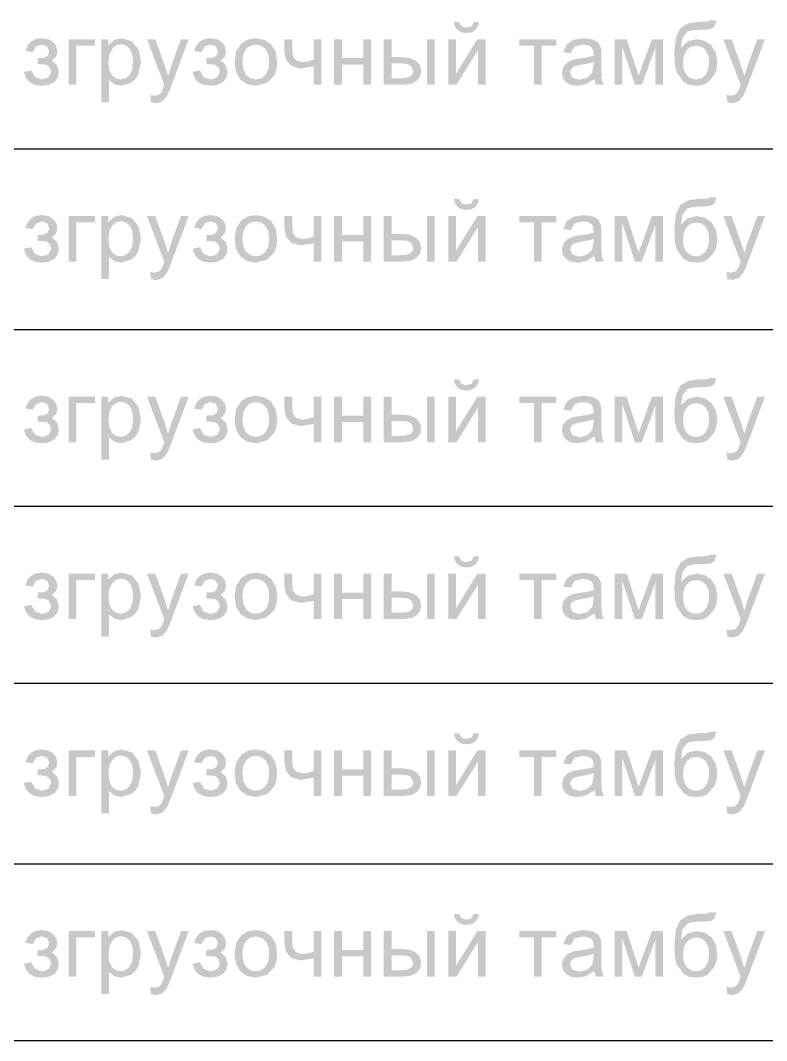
# Model space of a CAD drawing. Header units: millimetres. Extents: x 0 to 420, y 0 to 297.
# Drawn here: x 37.2 to 45.59, y 198.92 to 210.4 of the extents above; entities that cross this region are included whole.
import ezdxf

# ---------------------------------------------------------------- set-up
doc = ezdxf.new("R2010")
doc.units = ezdxf.units.MM
doc.layers.get('0').update_dxf_attribs({"linetype": 'CONTINUOUS'})

msp = doc.modelspace()

# ---------------------------------------------------------------- hatches: boundary and pattern name
at = {"true_color": 0x0000fb}
h = msp.add_hatch(color=0, dxfattribs=at)
h.paths.add_polyline_path([(42.012889, 210.189079), (42.099981, 210.189079), (42.099981, 209.798819), (42.340311, 210.189079), (42.434017, 210.189079), (42.434017, 209.677), (42.347476, 209.677), (42.347476, 210.065056), (42.106595, 209.677), (42.012889, 209.677)], flags=0)
h.paths.add_polyline_path([(42.301726, 210.383107), (42.360706, 210.383107), (42.345892, 210.329777), (42.316608, 210.290503), (42.273545, 210.265974), (42.218492, 210.257981), (42.16275, 210.265905), (42.119824, 210.289951), (42.090128, 210.329294), (42.075727, 210.383107), (42.135259, 210.383107), (42.161717, 210.334049), (42.215736, 210.318063), (42.274716, 210.333497)], flags=0)
h = msp.add_hatch(color=0, dxfattribs=at)
h.paths.add_polyline_path([(44.951553, 210.400746), (45.028172, 210.400194), (45.005021, 210.327985), (44.959821, 210.302078), (44.918755, 210.297875), (44.851232, 210.296566), (44.760763, 210.291261), (44.704608, 210.27562), (44.648384, 210.208923), (44.629092, 210.092065), (44.705711, 210.164826), (44.804929, 210.189079), (44.89712, 210.171716), (44.971948, 210.119626), (45.021557, 210.038184), (45.038094, 209.932764), (45.02955, 209.850908), (45.004469, 209.785589), (44.925646, 209.696844), (44.871489, 209.673279), (44.801622, 209.665424), (44.72018, 209.67576), (44.659409, 209.706766), (44.582238, 209.813701), (44.561912, 209.903067), (44.555229, 210.040802), (44.572248, 210.21037), (44.62358, 210.314205), (44.710809, 210.367053), (44.835246, 210.38476), (44.904699, 210.385312), (44.936119, 210.387516)], flags=0)
h.paths.add_polyline_path([(44.947143, 209.934969), (44.937635, 210.007591), (44.909109, 210.066158), (44.863565, 210.104605), (44.802725, 210.117421), (44.738577, 210.103847), (44.691379, 210.063402), (44.661889, 210.000081), (44.652243, 209.918984), (44.662992, 209.840091), (44.695238, 209.782282), (44.743538, 209.747073), (44.802173, 209.735429), (44.860533, 209.749071), (44.906904, 209.789999), (44.936946, 209.853596)], flags=0)
for points in [[(37.396625, 209.90851), (37.396625, 209.97631), (37.471591, 209.98072), (37.509073, 210.003871), (37.527264, 210.052378), (37.503561, 210.108602), (37.443479, 210.129548), (37.380985, 210.107775), (37.340402, 210.043007), (37.25827, 210.056787), (37.284195, 210.119729), (37.323865, 210.164688), (37.377178, 210.191663), (37.44403, 210.200655), (37.517135, 210.189492), (37.572463, 210.156006), (37.607465, 210.106879), (37.619316, 210.04907), (37.604089, 209.992571), (37.558683, 209.9493), (37.61656, 209.896384), (37.635853, 209.820316), (37.623175, 209.757753), (37.585692, 209.708419), (37.525334, 209.676173), (37.445132, 209.665424), (37.366774, 209.675148), (37.306915, 209.704354), (37.265453, 209.753094), (37.242285, 209.821418), (37.323865, 209.838506), (37.368514, 209.762438), (37.446786, 209.735429), (37.519546, 209.760234), (37.548761, 209.823623), (37.530571, 209.875437), (37.491435, 209.903549), (37.416469, 209.909062)], [(37.746007, 210.189079), (38.040907, 210.189079), (38.040907, 210.117421), (37.833099, 210.117421), (37.833099, 209.677), (37.746007, 209.677)], [(38.671407, 209.479665), (38.662037, 209.561245), (38.711646, 209.553528), (38.757397, 209.56345), (38.78606, 209.589908), (38.796878, 209.612921), (38.81307, 209.654951), (38.820787, 209.675898), (38.626208, 210.189079), (38.719914, 210.189079), (38.826299, 209.892525), (38.86323, 209.774014), (38.899059, 209.890872), (39.008751, 210.189079), (39.095292, 210.189079), (38.900713, 209.668181), (38.87267, 209.597005), (38.851655, 209.551874), (38.798738, 209.489036), (38.727631, 209.469192)], [(39.293599, 209.90851), (39.293599, 209.97631), (39.368564, 209.98072), (39.406047, 210.003871), (39.424237, 210.052378), (39.400535, 210.108602), (39.340452, 210.129548), (39.277958, 210.107775), (39.237375, 210.043007), (39.155244, 210.056787), (39.181168, 210.119729), (39.220838, 210.164688), (39.274151, 210.191663), (39.341003, 210.200655), (39.414108, 210.189492), (39.469436, 210.156006), (39.504439, 210.106879), (39.51629, 210.04907), (39.501062, 209.992571), (39.455656, 209.9493), (39.513534, 209.896384), (39.532826, 209.820316), (39.520148, 209.757753), (39.482666, 209.708419), (39.422308, 209.676173), (39.342106, 209.665424), (39.263747, 209.675148), (39.203888, 209.704354), (39.162427, 209.753094), (39.139258, 209.821418), (39.220838, 209.838506), (39.265487, 209.762438), (39.343759, 209.735429), (39.41652, 209.760234), (39.445734, 209.823623), (39.427544, 209.875437), (39.388408, 209.903549), (39.313442, 209.909062)], [(40.171777, 210.189079), (40.258869, 210.189079), (40.258869, 210.092065), (40.266035, 210.001115), (40.301864, 209.952056), (40.373522, 209.93111), (40.429746, 209.937449), (40.500853, 209.957017), (40.500853, 210.189079), (40.587945, 210.189079), (40.587945, 209.677), (40.500853, 209.677), (40.500853, 209.883706), (40.351473, 209.85835), (40.248396, 209.888115), (40.187762, 209.960325), (40.171777, 210.055134)], [(40.730282, 210.189079), (40.817374, 210.189079), (40.817374, 209.97631), (41.057704, 209.97631), (41.057704, 210.189079), (41.144796, 210.189079), (41.144796, 209.677), (41.057704, 209.677), (41.057704, 209.904101), (40.817374, 209.904101), (40.817374, 209.677), (40.730282, 209.677)], [(42.811042, 210.189079), (43.227209, 210.189079), (43.227209, 210.117421), (43.062396, 210.117421), (43.062396, 209.677), (42.976406, 209.677), (42.976406, 210.117421), (42.811042, 210.117421)], [(43.88435, 210.189079), (44.019398, 210.189079), (44.153895, 209.779526), (44.303274, 210.189079), (44.4284, 210.189079), (44.4284, 209.677), (44.341308, 209.677), (44.341308, 210.089309), (44.189723, 209.677), (44.112002, 209.677), (43.969237, 210.109153), (43.969237, 209.677), (43.88435, 209.677)], [(45.150798, 209.479665), (45.141427, 209.561245), (45.191036, 209.553528), (45.236787, 209.56345), (45.26545, 209.589908), (45.276268, 209.612921), (45.29246, 209.654951), (45.300177, 209.675898), (45.105598, 210.189079), (45.199304, 210.189079), (45.305689, 209.892525), (45.34262, 209.774014), (45.378449, 209.890872), (45.488141, 210.189079), (45.574682, 210.189079), (45.380103, 209.668181), (45.35206, 209.597005), (45.331045, 209.551874), (45.278128, 209.489036), (45.207021, 209.469192)], [(37.396625, 207.918844), (37.396625, 207.986643), (37.471591, 207.991053), (37.509073, 208.014204), (37.527264, 208.062711), (37.503561, 208.118935), (37.443479, 208.139881), (37.380985, 208.118108), (37.340402, 208.05334), (37.25827, 208.067121), (37.284195, 208.130063), (37.323865, 208.175021), (37.377178, 208.201996), (37.44403, 208.210988), (37.517135, 208.199826), (37.572463, 208.166339), (37.607465, 208.117212), (37.619316, 208.059404), (37.604089, 208.002904), (37.558683, 207.959634), (37.61656, 207.906717), (37.635853, 207.830649), (37.623175, 207.768086), (37.585692, 207.718753), (37.525334, 207.686507), (37.445132, 207.675758), (37.366774, 207.685482), (37.306915, 207.714687), (37.265453, 207.763427), (37.242285, 207.831752), (37.323865, 207.848839), (37.368514, 207.772772), (37.446786, 207.745762), (37.519546, 207.770567), (37.548761, 207.833957), (37.530571, 207.885771), (37.491435, 207.913883), (37.416469, 207.919395)], [(37.746007, 208.199412), (38.040907, 208.199412), (38.040907, 208.127754), (37.833099, 208.127754), (37.833099, 207.687333), (37.746007, 207.687333)], [(38.671407, 207.489998), (38.662037, 207.571578), (38.711646, 207.563861), (38.757397, 207.573783), (38.78606, 207.600241), (38.796878, 207.623255), (38.81307, 207.665285), (38.820787, 207.686231), (38.626208, 208.199412), (38.719914, 208.199412), (38.826299, 207.902859), (38.86323, 207.784347), (38.899059, 207.901205), (39.008751, 208.199412), (39.095292, 208.199412), (38.900713, 207.678514), (38.87267, 207.607338), (38.851655, 207.562207), (38.798738, 207.499369), (38.727631, 207.479525)], [(39.293599, 207.918844), (39.293599, 207.986643), (39.368564, 207.991053), (39.406047, 208.014204), (39.424237, 208.062711), (39.400535, 208.118935), (39.340452, 208.139881), (39.277958, 208.118108), (39.237375, 208.05334), (39.155244, 208.067121), (39.181168, 208.130063), (39.220838, 208.175021), (39.274151, 208.201996), (39.341003, 208.210988), (39.414108, 208.199826), (39.469436, 208.166339), (39.504439, 208.117212), (39.51629, 208.059404), (39.501062, 208.002904), (39.455656, 207.959634), (39.513534, 207.906717), (39.532826, 207.830649), (39.520148, 207.768086), (39.482666, 207.718753), (39.422308, 207.686507), (39.342106, 207.675758), (39.263747, 207.685482), (39.203888, 207.714687), (39.162427, 207.763427), (39.139258, 207.831752), (39.220838, 207.848839), (39.265487, 207.772772), (39.343759, 207.745762), (39.41652, 207.770567), (39.445734, 207.833957), (39.427544, 207.885771), (39.388408, 207.913883), (39.313442, 207.919395)], [(40.171777, 208.199412), (40.258869, 208.199412), (40.258869, 208.102398), (40.266035, 208.011448), (40.301864, 207.96239), (40.373522, 207.941444), (40.429746, 207.947783), (40.500853, 207.967351), (40.500853, 208.199412), (40.587945, 208.199412), (40.587945, 207.687333), (40.500853, 207.687333), (40.500853, 207.894039), (40.351473, 207.868683), (40.248396, 207.898449), (40.187762, 207.970658), (40.171777, 208.065467)], [(40.730282, 208.199412), (40.817374, 208.199412), (40.817374, 207.986643), (41.057704, 207.986643), (41.057704, 208.199412), (41.144796, 208.199412), (41.144796, 207.687333), (41.057704, 207.687333), (41.057704, 207.914434), (40.817374, 207.914434), (40.817374, 207.687333), (40.730282, 207.687333)], [(42.811042, 208.199412), (43.227209, 208.199412), (43.227209, 208.127754), (43.062396, 208.127754), (43.062396, 207.687333), (42.976406, 207.687333), (42.976406, 208.127754), (42.811042, 208.127754)], [(43.88435, 208.199412), (44.019398, 208.199412), (44.153895, 207.789859), (44.303274, 208.199412), (44.4284, 208.199412), (44.4284, 207.687333), (44.341308, 207.687333), (44.341308, 208.099642), (44.189723, 207.687333), (44.112002, 207.687333), (43.969237, 208.119486), (43.969237, 207.687333), (43.88435, 207.687333)], [(45.150798, 207.489998), (45.141427, 207.571578), (45.191036, 207.563861), (45.236787, 207.573783), (45.26545, 207.600241), (45.276268, 207.623255), (45.29246, 207.665285), (45.300177, 207.686231), (45.105598, 208.199412), (45.199304, 208.199412), (45.305689, 207.902859), (45.34262, 207.784347), (45.378449, 207.901205), (45.488141, 208.199412), (45.574682, 208.199412), (45.380103, 207.678514), (45.35206, 207.607338), (45.331045, 207.562207), (45.278128, 207.499369), (45.207021, 207.479525)], [(37.396625, 205.886844), (37.396625, 205.954643), (37.471591, 205.959053), (37.509073, 205.982204), (37.527264, 206.030711), (37.503561, 206.086935), (37.443479, 206.107881), (37.380985, 206.086108), (37.340402, 206.02134), (37.25827, 206.035121), (37.284195, 206.098063), (37.323865, 206.143021), (37.377178, 206.169996), (37.44403, 206.178988), (37.517135, 206.167826), (37.572463, 206.134339), (37.607465, 206.085212), (37.619316, 206.027404), (37.604089, 205.970904), (37.558683, 205.927634), (37.61656, 205.874717), (37.635853, 205.798649), (37.623175, 205.736086), (37.585692, 205.686753), (37.525334, 205.654507), (37.445132, 205.643758), (37.366774, 205.653482), (37.306915, 205.682687), (37.265453, 205.731427), (37.242285, 205.799752), (37.323865, 205.816839), (37.368514, 205.740772), (37.446786, 205.713762), (37.519546, 205.738567), (37.548761, 205.801957), (37.530571, 205.853771), (37.491435, 205.881883), (37.416469, 205.887395)], [(37.746007, 206.167412), (38.040907, 206.167412), (38.040907, 206.095754), (37.833099, 206.095754), (37.833099, 205.655333), (37.746007, 205.655333)], [(38.671407, 205.457998), (38.662037, 205.539578), (38.711646, 205.531861), (38.757397, 205.541783), (38.78606, 205.568241), (38.796878, 205.591255), (38.81307, 205.633285), (38.820787, 205.654231), (38.626208, 206.167412), (38.719914, 206.167412), (38.826299, 205.870859), (38.86323, 205.752347), (38.899059, 205.869205), (39.008751, 206.167412), (39.095292, 206.167412), (38.900713, 205.646514), (38.87267, 205.575338), (38.851655, 205.530207), (38.798738, 205.467369), (38.727631, 205.447525)], [(39.293599, 205.886844), (39.293599, 205.954643), (39.368564, 205.959053), (39.406047, 205.982204), (39.424237, 206.030711), (39.400535, 206.086935), (39.340452, 206.107881), (39.277958, 206.086108), (39.237375, 206.02134), (39.155244, 206.035121), (39.181168, 206.098063), (39.220838, 206.143021), (39.274151, 206.169996), (39.341003, 206.178988), (39.414108, 206.167826), (39.469436, 206.134339), (39.504439, 206.085212), (39.51629, 206.027404), (39.501062, 205.970904), (39.455656, 205.927634), (39.513534, 205.874717), (39.532826, 205.798649), (39.520148, 205.736086), (39.482666, 205.686753), (39.422308, 205.654507), (39.342106, 205.643758), (39.263747, 205.653482), (39.203888, 205.682687), (39.162427, 205.731427), (39.139258, 205.799752), (39.220838, 205.816839), (39.265487, 205.740772), (39.343759, 205.713762), (39.41652, 205.738567), (39.445734, 205.801957), (39.427544, 205.853771), (39.388408, 205.881883), (39.313442, 205.887395)], [(40.171777, 206.167412), (40.258869, 206.167412), (40.258869, 206.070398), (40.266035, 205.979448), (40.301864, 205.93039), (40.373522, 205.909444), (40.429746, 205.915783), (40.500853, 205.935351), (40.500853, 206.167412), (40.587945, 206.167412), (40.587945, 205.655333), (40.500853, 205.655333), (40.500853, 205.862039), (40.351473, 205.836683), (40.248396, 205.866449), (40.187762, 205.938658), (40.171777, 206.033467)], [(40.730282, 206.167412), (40.817374, 206.167412), (40.817374, 205.954643), (41.057704, 205.954643), (41.057704, 206.167412), (41.144796, 206.167412), (41.144796, 205.655333), (41.057704, 205.655333), (41.057704, 205.882434), (40.817374, 205.882434), (40.817374, 205.655333), (40.730282, 205.655333)], [(42.811042, 206.167412), (43.227209, 206.167412), (43.227209, 206.095754), (43.062396, 206.095754), (43.062396, 205.655333), (42.976406, 205.655333), (42.976406, 206.095754), (42.811042, 206.095754)], [(43.88435, 206.167412), (44.019398, 206.167412), (44.153895, 205.757859), (44.303274, 206.167412), (44.4284, 206.167412), (44.4284, 205.655333), (44.341308, 205.655333), (44.341308, 206.067642), (44.189723, 205.655333), (44.112002, 205.655333), (43.969237, 206.087486), (43.969237, 205.655333), (43.88435, 205.655333)], [(45.150798, 205.457998), (45.141427, 205.539578), (45.191036, 205.531861), (45.236787, 205.541783), (45.26545, 205.568241), (45.276268, 205.591255), (45.29246, 205.633285), (45.300177, 205.654231), (45.105598, 206.167412), (45.199304, 206.167412), (45.305689, 205.870859), (45.34262, 205.752347), (45.378449, 205.869205), (45.488141, 206.167412), (45.574682, 206.167412), (45.380103, 205.646514), (45.35206, 205.575338), (45.331045, 205.530207), (45.278128, 205.467369), (45.207021, 205.447525)], [(37.396625, 203.897177), (37.396625, 203.964977), (37.471591, 203.969386), (37.509073, 203.992537), (37.527264, 204.041044), (37.503561, 204.097268), (37.443479, 204.118214), (37.380985, 204.096441), (37.340402, 204.031674), (37.25827, 204.045454), (37.284195, 204.108396), (37.323865, 204.153354), (37.377178, 204.180329), (37.44403, 204.189321), (37.517135, 204.178159), (37.572463, 204.144673), (37.607465, 204.095546), (37.619316, 204.037737), (37.604089, 203.981237), (37.558683, 203.937967), (37.61656, 203.88505), (37.635853, 203.808983), (37.623175, 203.74642), (37.585692, 203.697086), (37.525334, 203.66484), (37.445132, 203.654091), (37.366774, 203.663815), (37.306915, 203.693021), (37.265453, 203.74176), (37.242285, 203.810085), (37.323865, 203.827173), (37.368514, 203.751105), (37.446786, 203.724095), (37.519546, 203.7489), (37.548761, 203.81229), (37.530571, 203.864104), (37.491435, 203.892216), (37.416469, 203.897728)], [(37.746007, 204.177746), (38.040907, 204.177746), (38.040907, 204.106088), (37.833099, 204.106088), (37.833099, 203.665667), (37.746007, 203.665667)], [(38.671407, 203.468332), (38.662037, 203.549911), (38.711646, 203.542194), (38.757397, 203.552116), (38.78606, 203.578575), (38.796878, 203.601588), (38.81307, 203.643618), (38.820787, 203.664564), (38.626208, 204.177746), (38.719914, 204.177746), (38.826299, 203.881192), (38.86323, 203.762681), (38.899059, 203.879538), (39.008751, 204.177746), (39.095292, 204.177746), (38.900713, 203.656847), (38.87267, 203.585672), (38.851655, 203.540541), (38.798738, 203.477702), (38.727631, 203.457859)], [(39.293599, 203.897177), (39.293599, 203.964977), (39.368564, 203.969386), (39.406047, 203.992537), (39.424237, 204.041044), (39.400535, 204.097268), (39.340452, 204.118214), (39.277958, 204.096441), (39.237375, 204.031674), (39.155244, 204.045454), (39.181168, 204.108396), (39.220838, 204.153354), (39.274151, 204.180329), (39.341003, 204.189321), (39.414108, 204.178159), (39.469436, 204.144673), (39.504439, 204.095546), (39.51629, 204.037737), (39.501062, 203.981237), (39.455656, 203.937967), (39.513534, 203.88505), (39.532826, 203.808983), (39.520148, 203.74642), (39.482666, 203.697086), (39.422308, 203.66484), (39.342106, 203.654091), (39.263747, 203.663815), (39.203888, 203.693021), (39.162427, 203.74176), (39.139258, 203.810085), (39.220838, 203.827173), (39.265487, 203.751105), (39.343759, 203.724095), (39.41652, 203.7489), (39.445734, 203.81229), (39.427544, 203.864104), (39.388408, 203.892216), (39.313442, 203.897728)], [(40.171777, 204.177746), (40.258869, 204.177746), (40.258869, 204.080732), (40.266035, 203.989781), (40.301864, 203.940723), (40.373522, 203.919777), (40.429746, 203.926116), (40.500853, 203.945684), (40.500853, 204.177746), (40.587945, 204.177746), (40.587945, 203.665667), (40.500853, 203.665667), (40.500853, 203.872372), (40.351473, 203.847016), (40.248396, 203.876782), (40.187762, 203.948991), (40.171777, 204.0438)], [(40.730282, 204.177746), (40.817374, 204.177746), (40.817374, 203.964977), (41.057704, 203.964977), (41.057704, 204.177746), (41.144796, 204.177746), (41.144796, 203.665667), (41.057704, 203.665667), (41.057704, 203.892767), (40.817374, 203.892767), (40.817374, 203.665667), (40.730282, 203.665667)], [(42.811042, 204.177746), (43.227209, 204.177746), (43.227209, 204.106088), (43.062396, 204.106088), (43.062396, 203.665667), (42.976406, 203.665667), (42.976406, 204.106088), (42.811042, 204.106088)], [(43.88435, 204.177746), (44.019398, 204.177746), (44.153895, 203.768193), (44.303274, 204.177746), (44.4284, 204.177746), (44.4284, 203.665667), (44.341308, 203.665667), (44.341308, 204.077976), (44.189723, 203.665667), (44.112002, 203.665667), (43.969237, 204.097819), (43.969237, 203.665667), (43.88435, 203.665667)], [(45.150798, 203.468332), (45.141427, 203.549911), (45.191036, 203.542194), (45.236787, 203.552116), (45.26545, 203.578575), (45.276268, 203.601588), (45.29246, 203.643618), (45.300177, 203.664564), (45.105598, 204.177746), (45.199304, 204.177746), (45.305689, 203.881192), (45.34262, 203.762681), (45.378449, 203.879538), (45.488141, 204.177746), (45.574682, 204.177746), (45.380103, 203.656847), (45.35206, 203.585672), (45.331045, 203.540541), (45.278128, 203.477702), (45.207021, 203.457859)], [(37.396625, 201.90751), (37.396625, 201.97531), (37.471591, 201.97972), (37.509073, 202.002871), (37.527264, 202.051378), (37.503561, 202.107602), (37.443479, 202.128548), (37.380985, 202.106775), (37.340402, 202.042007), (37.25827, 202.055787), (37.284195, 202.118729), (37.323865, 202.163688), (37.377178, 202.190663), (37.44403, 202.199655), (37.517135, 202.188492), (37.572463, 202.155006), (37.607465, 202.105879), (37.619316, 202.04807), (37.604089, 201.991571), (37.558683, 201.9483), (37.61656, 201.895384), (37.635853, 201.819316), (37.623175, 201.756753), (37.585692, 201.707419), (37.525334, 201.675173), (37.445132, 201.664424), (37.366774, 201.674148), (37.306915, 201.703354), (37.265453, 201.752094), (37.242285, 201.820418), (37.323865, 201.837506), (37.368514, 201.761438), (37.446786, 201.734429), (37.519546, 201.759234), (37.548761, 201.822623), (37.530571, 201.874438), (37.491435, 201.902549), (37.416469, 201.908062)], [(37.746007, 202.188079), (38.040907, 202.188079), (38.040907, 202.116421), (37.833099, 202.116421), (37.833099, 201.676), (37.746007, 201.676)], [(38.671407, 201.478665), (38.662037, 201.560245), (38.711646, 201.552528), (38.757397, 201.56245), (38.78606, 201.588908), (38.796878, 201.611921), (38.81307, 201.653951), (38.820787, 201.674898), (38.626208, 202.188079), (38.719914, 202.188079), (38.826299, 201.891525), (38.86323, 201.773014), (38.899059, 201.889872), (39.008751, 202.188079), (39.095292, 202.188079), (38.900713, 201.667181), (38.87267, 201.596005), (38.851655, 201.550874), (38.798738, 201.488036), (38.727631, 201.468192)], [(39.293599, 201.90751), (39.293599, 201.97531), (39.368564, 201.97972), (39.406047, 202.002871), (39.424237, 202.051378), (39.400535, 202.107602), (39.340452, 202.128548), (39.277958, 202.106775), (39.237375, 202.042007), (39.155244, 202.055787), (39.181168, 202.118729), (39.220838, 202.163688), (39.274151, 202.190663), (39.341003, 202.199655), (39.414108, 202.188492), (39.469436, 202.155006), (39.504439, 202.105879), (39.51629, 202.04807), (39.501062, 201.991571), (39.455656, 201.9483), (39.513534, 201.895384), (39.532826, 201.819316), (39.520148, 201.756753), (39.482666, 201.707419), (39.422308, 201.675173), (39.342106, 201.664424), (39.263747, 201.674148), (39.203888, 201.703354), (39.162427, 201.752094), (39.139258, 201.820418), (39.220838, 201.837506), (39.265487, 201.761438), (39.343759, 201.734429), (39.41652, 201.759234), (39.445734, 201.822623), (39.427544, 201.874438), (39.388408, 201.902549), (39.313442, 201.908062)], [(40.171777, 202.188079), (40.258869, 202.188079), (40.258869, 202.091065), (40.266035, 202.000115), (40.301864, 201.951056), (40.373522, 201.93011), (40.429746, 201.936449), (40.500853, 201.956017), (40.500853, 202.188079), (40.587945, 202.188079), (40.587945, 201.676), (40.500853, 201.676), (40.500853, 201.882706), (40.351473, 201.85735), (40.248396, 201.887115), (40.187762, 201.959325), (40.171777, 202.054134)], [(40.730282, 202.188079), (40.817374, 202.188079), (40.817374, 201.97531), (41.057704, 201.97531), (41.057704, 202.188079), (41.144796, 202.188079), (41.144796, 201.676), (41.057704, 201.676), (41.057704, 201.903101), (40.817374, 201.903101), (40.817374, 201.676), (40.730282, 201.676)], [(42.811042, 202.188079), (43.227209, 202.188079), (43.227209, 202.116421), (43.062396, 202.116421), (43.062396, 201.676), (42.976406, 201.676), (42.976406, 202.116421), (42.811042, 202.116421)], [(43.88435, 202.188079), (44.019398, 202.188079), (44.153895, 201.778526), (44.303274, 202.188079), (44.4284, 202.188079), (44.4284, 201.676), (44.341308, 201.676), (44.341308, 202.088309), (44.189723, 201.676), (44.112002, 201.676), (43.969237, 202.108153), (43.969237, 201.676), (43.88435, 201.676)], [(45.150798, 201.478665), (45.141427, 201.560245), (45.191036, 201.552528), (45.236787, 201.56245), (45.26545, 201.588908), (45.276268, 201.611921), (45.29246, 201.653951), (45.300177, 201.674898), (45.105598, 202.188079), (45.199304, 202.188079), (45.305689, 201.891525), (45.34262, 201.773014), (45.378449, 201.889872), (45.488141, 202.188079), (45.574682, 202.188079), (45.380103, 201.667181), (45.35206, 201.596005), (45.331045, 201.550874), (45.278128, 201.488036), (45.207021, 201.468192)], [(37.396625, 199.87551), (37.396625, 199.94331), (37.471591, 199.94772), (37.509073, 199.970871), (37.527264, 200.019378), (37.503561, 200.075602), (37.443479, 200.096548), (37.380985, 200.074775), (37.340402, 200.010007), (37.25827, 200.023787), (37.284195, 200.086729), (37.323865, 200.131688), (37.377178, 200.158663), (37.44403, 200.167655), (37.517135, 200.156492), (37.572463, 200.123006), (37.607465, 200.073879), (37.619316, 200.01607), (37.604089, 199.959571), (37.558683, 199.9163), (37.61656, 199.863384), (37.635853, 199.787316), (37.623175, 199.724753), (37.585692, 199.675419), (37.525334, 199.643173), (37.445132, 199.632424), (37.366774, 199.642148), (37.306915, 199.671354), (37.265453, 199.720094), (37.242285, 199.788418), (37.323865, 199.805506), (37.368514, 199.729438), (37.446786, 199.702429), (37.519546, 199.727234), (37.548761, 199.790623), (37.530571, 199.842437), (37.491435, 199.870549), (37.416469, 199.876062)], [(37.746007, 200.156079), (38.040907, 200.156079), (38.040907, 200.084421), (37.833099, 200.084421), (37.833099, 199.644), (37.746007, 199.644)], [(38.671407, 199.446665), (38.662037, 199.528245), (38.711646, 199.520528), (38.757397, 199.53045), (38.78606, 199.556908), (38.796878, 199.579921), (38.81307, 199.621951), (38.820787, 199.642898), (38.626208, 200.156079), (38.719914, 200.156079), (38.826299, 199.859525), (38.86323, 199.741014), (38.899059, 199.857872), (39.008751, 200.156079), (39.095292, 200.156079), (38.900713, 199.635181), (38.87267, 199.564005), (38.851655, 199.518874), (38.798738, 199.456036), (38.727631, 199.436192)], [(39.293599, 199.87551), (39.293599, 199.94331), (39.368564, 199.94772), (39.406047, 199.970871), (39.424237, 200.019378), (39.400535, 200.075602), (39.340452, 200.096548), (39.277958, 200.074775), (39.237375, 200.010007), (39.155244, 200.023787), (39.181168, 200.086729), (39.220838, 200.131688), (39.274151, 200.158663), (39.341003, 200.167655), (39.414108, 200.156492), (39.469436, 200.123006), (39.504439, 200.073879), (39.51629, 200.01607), (39.501062, 199.959571), (39.455656, 199.9163), (39.513534, 199.863384), (39.532826, 199.787316), (39.520148, 199.724753), (39.482666, 199.675419), (39.422308, 199.643173), (39.342106, 199.632424), (39.263747, 199.642148), (39.203888, 199.671354), (39.162427, 199.720094), (39.139258, 199.788418), (39.220838, 199.805506), (39.265487, 199.729438), (39.343759, 199.702429), (39.41652, 199.727234), (39.445734, 199.790623), (39.427544, 199.842437), (39.388408, 199.870549), (39.313442, 199.876062)], [(40.171777, 200.156079), (40.258869, 200.156079), (40.258869, 200.059065), (40.266035, 199.968115), (40.301864, 199.919056), (40.373522, 199.89811), (40.429746, 199.904449), (40.500853, 199.924017), (40.500853, 200.156079), (40.587945, 200.156079), (40.587945, 199.644), (40.500853, 199.644), (40.500853, 199.850706), (40.351473, 199.82535), (40.248396, 199.855115), (40.187762, 199.927325), (40.171777, 200.022134)], [(40.730282, 200.156079), (40.817374, 200.156079), (40.817374, 199.94331), (41.057704, 199.94331), (41.057704, 200.156079), (41.144796, 200.156079), (41.144796, 199.644), (41.057704, 199.644), (41.057704, 199.871101), (40.817374, 199.871101), (40.817374, 199.644), (40.730282, 199.644)], [(42.811042, 200.156079), (43.227209, 200.156079), (43.227209, 200.084421), (43.062396, 200.084421), (43.062396, 199.644), (42.976406, 199.644), (42.976406, 200.084421), (42.811042, 200.084421)], [(43.88435, 200.156079), (44.019398, 200.156079), (44.153895, 199.746526), (44.303274, 200.156079), (44.4284, 200.156079), (44.4284, 199.644), (44.341308, 199.644), (44.341308, 200.056309), (44.189723, 199.644), (44.112002, 199.644), (43.969237, 200.076153), (43.969237, 199.644), (43.88435, 199.644)], [(45.150798, 199.446665), (45.141427, 199.528245), (45.191036, 199.520528), (45.236787, 199.53045), (45.26545, 199.556908), (45.276268, 199.579921), (45.29246, 199.621951), (45.300177, 199.642898), (45.105598, 200.156079), (45.199304, 200.156079), (45.305689, 199.859525), (45.34262, 199.741014), (45.378449, 199.857872), (45.488141, 200.156079), (45.574682, 200.156079), (45.380103, 199.635181), (45.35206, 199.564005), (45.331045, 199.518874), (45.278128, 199.456036), (45.207021, 199.436192)]]:
    msp.add_hatch(color=0, dxfattribs=at).paths.add_polyline_path(points, flags=0)
h = msp.add_hatch(color=0, dxfattribs=at)
h.paths.add_polyline_path([(38.113947, 209.480767), (38.113947, 210.189079), (38.193322, 210.189079), (38.193322, 210.122933), (38.256161, 210.180811), (38.341599, 210.200655), (38.457355, 210.16703), (38.532871, 210.07167), (38.558778, 209.937174), (38.530666, 209.795511), (38.496008, 209.739839), (38.448535, 209.699049), (38.335536, 209.665424), (38.257263, 209.683615), (38.201039, 209.729917), (38.201039, 209.480767)], flags=0)
h.paths.add_polyline_path([(38.192771, 209.930008), (38.202693, 209.843949), (38.232459, 209.783936), (38.276625, 209.748727), (38.329473, 209.737082), (38.383216, 209.74914), (38.428691, 209.785589), (38.459697, 209.848015), (38.470032, 209.937725), (38.459835, 210.022956), (38.429794, 210.083797), (38.38549, 210.120522), (38.333331, 210.132855), (38.281172, 210.119764), (38.235215, 210.081041), (38.203244, 210.017307)], flags=0)
h = msp.add_hatch(color=0, dxfattribs=at)
h.paths.add_polyline_path([(39.610459, 209.933315), (39.630027, 210.056994), (39.689283, 210.143879), (39.762525, 210.186323), (39.850237, 210.200655), (39.946218, 210.183291), (40.022768, 210.131201), (40.073135, 210.048864), (40.090016, 209.940481), (40.082575, 209.851735), (40.060251, 209.784487), (39.974261, 209.696844), (39.850237, 209.665424), (39.753086, 209.682512), (39.676605, 209.734326), (39.626995, 209.818318)], flags=0)
h.paths.add_polyline_path([(39.699204, 209.933315), (39.709953, 209.846843), (39.742199, 209.785589), (39.790637, 209.74914), (39.850237, 209.737082), (39.909355, 209.749209), (39.957724, 209.786141), (39.989971, 209.848083), (40.000719, 209.936071), (39.989971, 210.019167), (39.957724, 210.079938), (39.909355, 210.116663), (39.850237, 210.128997), (39.790637, 210.116663), (39.742199, 210.079938), (39.709953, 210.018822)], flags=0)
h = msp.add_hatch(color=0, dxfattribs=at)
h.paths.add_polyline_path([(41.774837, 210.189079), (41.861378, 210.189079), (41.861378, 209.677), (41.774837, 209.677)], flags=0)
h.paths.add_polyline_path([(41.289216, 210.189079), (41.375757, 210.189079), (41.375757, 209.988988), (41.486, 209.988988), (41.581085, 209.978377), (41.651365, 209.947095), (41.695048, 209.897624), (41.709793, 209.832443), (41.697529, 209.772567), (41.661286, 209.7222), (41.598034, 209.688231), (41.505844, 209.677), (41.289216, 209.677)], flags=0)
h.paths.add_polyline_path([(41.375757, 209.748658), (41.467259, 209.748658), (41.537539, 209.753619), (41.584668, 209.768502), (41.610988, 209.794409), (41.619945, 209.831891), (41.593487, 209.890872), (41.551663, 209.910715), (41.478834, 209.91733), (41.375757, 209.91733)], flags=0)
h = msp.add_hatch(color=0, dxfattribs=at)
h.paths.add_polyline_path([(43.654864, 209.74039), (43.561708, 209.681961), (43.465797, 209.665424), (43.391107, 209.67576), (43.336261, 209.706766), (43.302292, 209.753619), (43.291061, 209.812048), (43.308149, 209.880398), (43.352798, 209.930559), (43.415636, 209.959222), (43.492806, 209.972451), (43.583619, 209.985681), (43.647146, 210.002217), (43.647698, 210.024817), (43.641565, 210.069948), (43.623444, 210.099782), (43.58169, 210.121624), (43.524225, 210.128997), (43.433826, 210.107499), (43.390831, 210.031431), (43.305944, 210.043007), (43.343978, 210.131201), (43.420597, 210.182464), (43.536903, 210.200655), (43.643288, 210.18522), (43.703922, 210.146084), (43.730931, 210.087655), (43.735341, 210.007178), (43.735341, 209.891423), (43.73665, 209.792686), (43.740853, 209.738185), (43.762902, 209.677), (43.671951, 209.677)], flags=0)
h.paths.add_polyline_path([(43.647146, 209.933866), (43.588098, 209.915952), (43.505484, 209.901345), (43.429968, 209.883706), (43.395792, 209.855594), (43.383666, 209.814253), (43.409573, 209.756375), (43.486743, 209.733224), (43.57604, 209.755273), (43.633366, 209.815355), (43.647146, 209.902447)], flags=0)
h = msp.add_hatch(color=0, dxfattribs=at)
h.paths.add_polyline_path([(42.012889, 208.199412), (42.099981, 208.199412), (42.099981, 207.809152), (42.340311, 208.199412), (42.434017, 208.199412), (42.434017, 207.687333), (42.347476, 207.687333), (42.347476, 208.075389), (42.106595, 207.687333), (42.012889, 207.687333)], flags=0)
h.paths.add_polyline_path([(42.301726, 208.39344), (42.360706, 208.39344), (42.345892, 208.34011), (42.316608, 208.300836), (42.273545, 208.276307), (42.218492, 208.268314), (42.16275, 208.276238), (42.119824, 208.300285), (42.090128, 208.339628), (42.075727, 208.39344), (42.135259, 208.39344), (42.161717, 208.344382), (42.215736, 208.328397), (42.274716, 208.343831)], flags=0)
h = msp.add_hatch(color=0, dxfattribs=at)
h.paths.add_polyline_path([(44.951553, 208.411079), (45.028172, 208.410528), (45.005021, 208.338319), (44.959821, 208.312411), (44.918755, 208.308208), (44.851232, 208.306899), (44.760763, 208.301594), (44.704608, 208.285953), (44.648384, 208.219256), (44.629092, 208.102398), (44.705711, 208.175159), (44.804929, 208.199412), (44.89712, 208.182049), (44.971948, 208.129959), (45.021557, 208.048517), (45.038094, 207.943097), (45.02955, 207.861242), (45.004469, 207.795923), (44.925646, 207.707177), (44.871489, 207.683613), (44.801622, 207.675758), (44.72018, 207.686093), (44.659409, 207.717099), (44.582238, 207.824035), (44.561912, 207.9134), (44.555229, 208.051135), (44.572248, 208.220703), (44.62358, 208.324538), (44.710809, 208.377386), (44.835246, 208.395094), (44.904699, 208.395645), (44.936119, 208.39785)], flags=0)
h.paths.add_polyline_path([(44.947143, 207.945302), (44.937635, 208.017925), (44.909109, 208.076491), (44.863565, 208.114939), (44.802725, 208.127754), (44.738577, 208.114181), (44.691379, 208.073735), (44.661889, 208.010414), (44.652243, 207.929317), (44.662992, 207.850424), (44.695238, 207.792615), (44.743538, 207.757407), (44.802173, 207.745762), (44.860533, 207.759405), (44.906904, 207.800332), (44.936946, 207.863929)], flags=0)
h = msp.add_hatch(color=0, dxfattribs=at)
h.paths.add_polyline_path([(38.113947, 207.491101), (38.113947, 208.199412), (38.193322, 208.199412), (38.193322, 208.133266), (38.256161, 208.191144), (38.341599, 208.210988), (38.457355, 208.177364), (38.532871, 208.082003), (38.558778, 207.947507), (38.530666, 207.805845), (38.496008, 207.750172), (38.448535, 207.709382), (38.335536, 207.675758), (38.257263, 207.693948), (38.201039, 207.74025), (38.201039, 207.491101)], flags=0)
h.paths.add_polyline_path([(38.192771, 207.940341), (38.202693, 207.854283), (38.232459, 207.794269), (38.276625, 207.75906), (38.329473, 207.747416), (38.383216, 207.759474), (38.428691, 207.795923), (38.459697, 207.858348), (38.470032, 207.948058), (38.459835, 208.03329), (38.429794, 208.09413), (38.38549, 208.130855), (38.333331, 208.143188), (38.281172, 208.130097), (38.235215, 208.091374), (38.203244, 208.02764)], flags=0)
h = msp.add_hatch(color=0, dxfattribs=at)
h.paths.add_polyline_path([(39.610459, 207.943648), (39.630027, 208.067327), (39.689283, 208.154213), (39.762525, 208.196656), (39.850237, 208.210988), (39.946218, 208.193625), (40.022768, 208.141535), (40.073135, 208.059197), (40.090016, 207.950814), (40.082575, 207.862069), (40.060251, 207.79482), (39.974261, 207.707177), (39.850237, 207.675758), (39.753086, 207.692845), (39.676605, 207.74466), (39.626995, 207.828651)], flags=0)
h.paths.add_polyline_path([(39.699204, 207.943648), (39.709953, 207.857177), (39.742199, 207.795923), (39.790637, 207.759474), (39.850237, 207.747416), (39.909355, 207.759543), (39.957724, 207.796474), (39.989971, 207.858417), (40.000719, 207.946405), (39.989971, 208.0295), (39.957724, 208.090272), (39.909355, 208.126996), (39.850237, 208.13933), (39.790637, 208.126996), (39.742199, 208.090272), (39.709953, 208.029156)], flags=0)
h = msp.add_hatch(color=0, dxfattribs=at)
h.paths.add_polyline_path([(41.774837, 208.199412), (41.861378, 208.199412), (41.861378, 207.687333), (41.774837, 207.687333)], flags=0)
h.paths.add_polyline_path([(41.289216, 208.199412), (41.375757, 208.199412), (41.375757, 207.999321), (41.486, 207.999321), (41.581085, 207.98871), (41.651365, 207.957429), (41.695048, 207.907957), (41.709793, 207.842776), (41.697529, 207.7829), (41.661286, 207.732533), (41.598034, 207.698564), (41.505844, 207.687333), (41.289216, 207.687333)], flags=0)
h.paths.add_polyline_path([(41.375757, 207.758991), (41.467259, 207.758991), (41.537539, 207.763952), (41.584668, 207.778835), (41.610988, 207.804742), (41.619945, 207.842225), (41.593487, 207.901205), (41.551663, 207.921049), (41.478834, 207.927663), (41.375757, 207.927663)], flags=0)
h = msp.add_hatch(color=0, dxfattribs=at)
h.paths.add_polyline_path([(43.654864, 207.750723), (43.561708, 207.692294), (43.465797, 207.675758), (43.391107, 207.686093), (43.336261, 207.717099), (43.302292, 207.763952), (43.291061, 207.822381), (43.308149, 207.890732), (43.352798, 207.940892), (43.415636, 207.969556), (43.492806, 207.982785), (43.583619, 207.996014), (43.647146, 208.01255), (43.647698, 208.03515), (43.641565, 208.080281), (43.623444, 208.110115), (43.58169, 208.131957), (43.524225, 208.13933), (43.433826, 208.117832), (43.390831, 208.041765), (43.305944, 208.05334), (43.343978, 208.141535), (43.420597, 208.192798), (43.536903, 208.210988), (43.643288, 208.195554), (43.703922, 208.156418), (43.730931, 208.097989), (43.735341, 208.017511), (43.735341, 207.901756), (43.73665, 207.80302), (43.740853, 207.748518), (43.762902, 207.687333), (43.671951, 207.687333)], flags=0)
h.paths.add_polyline_path([(43.647146, 207.9442), (43.588098, 207.926285), (43.505484, 207.911678), (43.429968, 207.894039), (43.395792, 207.865927), (43.383666, 207.824586), (43.409573, 207.766708), (43.486743, 207.743557), (43.57604, 207.765606), (43.633366, 207.825688), (43.647146, 207.91278)], flags=0)
h = msp.add_hatch(color=0, dxfattribs=at)
h.paths.add_polyline_path([(42.012889, 206.167412), (42.099981, 206.167412), (42.099981, 205.777152), (42.340311, 206.167412), (42.434017, 206.167412), (42.434017, 205.655333), (42.347476, 205.655333), (42.347476, 206.043389), (42.106595, 205.655333), (42.012889, 205.655333)], flags=0)
h.paths.add_polyline_path([(42.301726, 206.36144), (42.360706, 206.36144), (42.345892, 206.30811), (42.316608, 206.268836), (42.273545, 206.244307), (42.218492, 206.236314), (42.16275, 206.244238), (42.119824, 206.268285), (42.090128, 206.307628), (42.075727, 206.36144), (42.135259, 206.36144), (42.161717, 206.312382), (42.215736, 206.296397), (42.274716, 206.311831)], flags=0)
h = msp.add_hatch(color=0, dxfattribs=at)
h.paths.add_polyline_path([(44.951553, 206.379079), (45.028172, 206.378528), (45.005021, 206.306319), (44.959821, 206.280411), (44.918755, 206.276208), (44.851232, 206.274899), (44.760763, 206.269594), (44.704608, 206.253953), (44.648384, 206.187256), (44.629092, 206.070398), (44.705711, 206.143159), (44.804929, 206.167412), (44.89712, 206.150049), (44.971948, 206.097959), (45.021557, 206.016517), (45.038094, 205.911097), (45.02955, 205.829242), (45.004469, 205.763923), (44.925646, 205.675177), (44.871489, 205.651613), (44.801622, 205.643758), (44.72018, 205.654093), (44.659409, 205.685099), (44.582238, 205.792035), (44.561912, 205.8814), (44.555229, 206.019135), (44.572248, 206.188703), (44.62358, 206.292538), (44.710809, 206.345386), (44.835246, 206.363094), (44.904699, 206.363645), (44.936119, 206.36585)], flags=0)
h.paths.add_polyline_path([(44.947143, 205.913302), (44.937635, 205.985925), (44.909109, 206.044491), (44.863565, 206.082939), (44.802725, 206.095754), (44.738577, 206.082181), (44.691379, 206.041735), (44.661889, 205.978414), (44.652243, 205.897317), (44.662992, 205.818424), (44.695238, 205.760615), (44.743538, 205.725407), (44.802173, 205.713762), (44.860533, 205.727405), (44.906904, 205.768332), (44.936946, 205.831929)], flags=0)
h = msp.add_hatch(color=0, dxfattribs=at)
h.paths.add_polyline_path([(38.113947, 205.459101), (38.113947, 206.167412), (38.193322, 206.167412), (38.193322, 206.101266), (38.256161, 206.159144), (38.341599, 206.178988), (38.457355, 206.145364), (38.532871, 206.050003), (38.558778, 205.915507), (38.530666, 205.773845), (38.496008, 205.718172), (38.448535, 205.677382), (38.335536, 205.643758), (38.257263, 205.661948), (38.201039, 205.70825), (38.201039, 205.459101)], flags=0)
h.paths.add_polyline_path([(38.192771, 205.908341), (38.202693, 205.822283), (38.232459, 205.762269), (38.276625, 205.72706), (38.329473, 205.715416), (38.383216, 205.727474), (38.428691, 205.763923), (38.459697, 205.826348), (38.470032, 205.916058), (38.459835, 206.00129), (38.429794, 206.06213), (38.38549, 206.098855), (38.333331, 206.111188), (38.281172, 206.098097), (38.235215, 206.059374), (38.203244, 205.99564)], flags=0)
h = msp.add_hatch(color=0, dxfattribs=at)
h.paths.add_polyline_path([(39.610459, 205.911648), (39.630027, 206.035327), (39.689283, 206.122213), (39.762525, 206.164656), (39.850237, 206.178988), (39.946218, 206.161625), (40.022768, 206.109535), (40.073135, 206.027197), (40.090016, 205.918814), (40.082575, 205.830069), (40.060251, 205.76282), (39.974261, 205.675177), (39.850237, 205.643758), (39.753086, 205.660845), (39.676605, 205.71266), (39.626995, 205.796651)], flags=0)
h.paths.add_polyline_path([(39.699204, 205.911648), (39.709953, 205.825177), (39.742199, 205.763923), (39.790637, 205.727474), (39.850237, 205.715416), (39.909355, 205.727543), (39.957724, 205.764474), (39.989971, 205.826417), (40.000719, 205.914405), (39.989971, 205.9975), (39.957724, 206.058272), (39.909355, 206.094996), (39.850237, 206.10733), (39.790637, 206.094996), (39.742199, 206.058272), (39.709953, 205.997156)], flags=0)
h = msp.add_hatch(color=0, dxfattribs=at)
h.paths.add_polyline_path([(41.774837, 206.167412), (41.861378, 206.167412), (41.861378, 205.655333), (41.774837, 205.655333)], flags=0)
h.paths.add_polyline_path([(41.289216, 206.167412), (41.375757, 206.167412), (41.375757, 205.967321), (41.486, 205.967321), (41.581085, 205.95671), (41.651365, 205.925429), (41.695048, 205.875957), (41.709793, 205.810776), (41.697529, 205.7509), (41.661286, 205.700533), (41.598034, 205.666564), (41.505844, 205.655333), (41.289216, 205.655333)], flags=0)
h.paths.add_polyline_path([(41.375757, 205.726991), (41.467259, 205.726991), (41.537539, 205.731952), (41.584668, 205.746835), (41.610988, 205.772742), (41.619945, 205.810225), (41.593487, 205.869205), (41.551663, 205.889049), (41.478834, 205.895663), (41.375757, 205.895663)], flags=0)
h = msp.add_hatch(color=0, dxfattribs=at)
h.paths.add_polyline_path([(43.654864, 205.718723), (43.561708, 205.660294), (43.465797, 205.643758), (43.391107, 205.654093), (43.336261, 205.685099), (43.302292, 205.731952), (43.291061, 205.790381), (43.308149, 205.858732), (43.352798, 205.908892), (43.415636, 205.937556), (43.492806, 205.950785), (43.583619, 205.964014), (43.647146, 205.98055), (43.647698, 206.00315), (43.641565, 206.048281), (43.623444, 206.078115), (43.58169, 206.099957), (43.524225, 206.10733), (43.433826, 206.085832), (43.390831, 206.009765), (43.305944, 206.02134), (43.343978, 206.109535), (43.420597, 206.160798), (43.536903, 206.178988), (43.643288, 206.163554), (43.703922, 206.124418), (43.730931, 206.065989), (43.735341, 205.985511), (43.735341, 205.869756), (43.73665, 205.77102), (43.740853, 205.716518), (43.762902, 205.655333), (43.671951, 205.655333)], flags=0)
h.paths.add_polyline_path([(43.647146, 205.9122), (43.588098, 205.894285), (43.505484, 205.879678), (43.429968, 205.862039), (43.395792, 205.833927), (43.383666, 205.792586), (43.409573, 205.734708), (43.486743, 205.711557), (43.57604, 205.733606), (43.633366, 205.793688), (43.647146, 205.88078)], flags=0)
h = msp.add_hatch(color=0, dxfattribs=at)
h.paths.add_polyline_path([(42.012889, 204.177746), (42.099981, 204.177746), (42.099981, 203.787485), (42.340311, 204.177746), (42.434017, 204.177746), (42.434017, 203.665667), (42.347476, 203.665667), (42.347476, 204.053722), (42.106595, 203.665667), (42.012889, 203.665667)], flags=0)
h.paths.add_polyline_path([(42.301726, 204.371773), (42.360706, 204.371773), (42.345892, 204.318443), (42.316608, 204.279169), (42.273545, 204.25464), (42.218492, 204.246648), (42.16275, 204.254571), (42.119824, 204.278618), (42.090128, 204.317961), (42.075727, 204.371773), (42.135259, 204.371773), (42.161717, 204.322715), (42.215736, 204.30673), (42.274716, 204.322164)], flags=0)
h = msp.add_hatch(color=0, dxfattribs=at)
h.paths.add_polyline_path([(44.951553, 204.389412), (45.028172, 204.388861), (45.005021, 204.316652), (44.959821, 204.290745), (44.918755, 204.286542), (44.851232, 204.285233), (44.760763, 204.279927), (44.704608, 204.264286), (44.648384, 204.197589), (44.629092, 204.080732), (44.705711, 204.153492), (44.804929, 204.177746), (44.89712, 204.160382), (44.971948, 204.108293), (45.021557, 204.02685), (45.038094, 203.921431), (45.02955, 203.839575), (45.004469, 203.774256), (44.925646, 203.68551), (44.871489, 203.661946), (44.801622, 203.654091), (44.72018, 203.664426), (44.659409, 203.695432), (44.582238, 203.802368), (44.561912, 203.891734), (44.555229, 204.029469), (44.572248, 204.199036), (44.62358, 204.302872), (44.710809, 204.355719), (44.835246, 204.373427), (44.904699, 204.373978), (44.936119, 204.376183)], flags=0)
h.paths.add_polyline_path([(44.947143, 203.923635), (44.937635, 203.996258), (44.909109, 204.054825), (44.863565, 204.093272), (44.802725, 204.106088), (44.738577, 204.092514), (44.691379, 204.052069), (44.661889, 203.988748), (44.652243, 203.90765), (44.662992, 203.828757), (44.695238, 203.770949), (44.743538, 203.73574), (44.802173, 203.724095), (44.860533, 203.737738), (44.906904, 203.778666), (44.936946, 203.842262)], flags=0)
h = msp.add_hatch(color=0, dxfattribs=at)
h.paths.add_polyline_path([(38.113947, 203.469434), (38.113947, 204.177746), (38.193322, 204.177746), (38.193322, 204.1116), (38.256161, 204.169477), (38.341599, 204.189321), (38.457355, 204.155697), (38.532871, 204.060337), (38.558778, 203.92584), (38.530666, 203.784178), (38.496008, 203.728505), (38.448535, 203.687715), (38.335536, 203.654091), (38.257263, 203.672281), (38.201039, 203.718583), (38.201039, 203.469434)], flags=0)
h.paths.add_polyline_path([(38.192771, 203.918674), (38.202693, 203.832616), (38.232459, 203.772602), (38.276625, 203.737394), (38.329473, 203.725749), (38.383216, 203.737807), (38.428691, 203.774256), (38.459697, 203.836681), (38.470032, 203.926391), (38.459835, 204.011623), (38.429794, 204.072464), (38.38549, 204.109188), (38.333331, 204.121522), (38.281172, 204.10843), (38.235215, 204.069707), (38.203244, 204.005973)], flags=0)
h = msp.add_hatch(color=0, dxfattribs=at)
h.paths.add_polyline_path([(39.610459, 203.921982), (39.630027, 204.045661), (39.689283, 204.132546), (39.762525, 204.17499), (39.850237, 204.189321), (39.946218, 204.171958), (40.022768, 204.119868), (40.073135, 204.03753), (40.090016, 203.929148), (40.082575, 203.840402), (40.060251, 203.773154), (39.974261, 203.68551), (39.850237, 203.654091), (39.753086, 203.671179), (39.676605, 203.722993), (39.626995, 203.806984)], flags=0)
h.paths.add_polyline_path([(39.699204, 203.921982), (39.709953, 203.83551), (39.742199, 203.774256), (39.790637, 203.737807), (39.850237, 203.725749), (39.909355, 203.737876), (39.957724, 203.774807), (39.989971, 203.83675), (40.000719, 203.924738), (39.989971, 204.007834), (39.957724, 204.068605), (39.909355, 204.10533), (39.850237, 204.117663), (39.790637, 204.10533), (39.742199, 204.068605), (39.709953, 204.007489)], flags=0)
h = msp.add_hatch(color=0, dxfattribs=at)
h.paths.add_polyline_path([(41.774837, 204.177746), (41.861378, 204.177746), (41.861378, 203.665667), (41.774837, 203.665667)], flags=0)
h.paths.add_polyline_path([(41.289216, 204.177746), (41.375757, 204.177746), (41.375757, 203.977655), (41.486, 203.977655), (41.581085, 203.967044), (41.651365, 203.935762), (41.695048, 203.886291), (41.709793, 203.821109), (41.697529, 203.761234), (41.661286, 203.710866), (41.598034, 203.676898), (41.505844, 203.665667), (41.289216, 203.665667)], flags=0)
h.paths.add_polyline_path([(41.375757, 203.737325), (41.467259, 203.737325), (41.537539, 203.742286), (41.584668, 203.757168), (41.610988, 203.783076), (41.619945, 203.820558), (41.593487, 203.879538), (41.551663, 203.899382), (41.478834, 203.905997), (41.375757, 203.905997)], flags=0)
h = msp.add_hatch(color=0, dxfattribs=at)
h.paths.add_polyline_path([(43.654864, 203.729056), (43.561708, 203.670628), (43.465797, 203.654091), (43.391107, 203.664426), (43.336261, 203.695432), (43.302292, 203.742286), (43.291061, 203.800714), (43.308149, 203.869065), (43.352798, 203.919226), (43.415636, 203.947889), (43.492806, 203.961118), (43.583619, 203.974347), (43.647146, 203.990884), (43.647698, 204.013484), (43.641565, 204.058614), (43.623444, 204.088449), (43.58169, 204.110291), (43.524225, 204.117663), (43.433826, 204.096166), (43.390831, 204.020098), (43.305944, 204.031674), (43.343978, 204.119868), (43.420597, 204.171131), (43.536903, 204.189321), (43.643288, 204.173887), (43.703922, 204.134751), (43.730931, 204.076322), (43.735341, 203.995845), (43.735341, 203.880089), (43.73665, 203.781353), (43.740853, 203.726852), (43.762902, 203.665667), (43.671951, 203.665667)], flags=0)
h.paths.add_polyline_path([(43.647146, 203.922533), (43.588098, 203.904618), (43.505484, 203.890011), (43.429968, 203.872372), (43.395792, 203.84426), (43.383666, 203.802919), (43.409573, 203.745042), (43.486743, 203.721891), (43.57604, 203.743939), (43.633366, 203.804022), (43.647146, 203.891114)], flags=0)
h = msp.add_hatch(color=0, dxfattribs=at)
h.paths.add_polyline_path([(42.012889, 202.188079), (42.099981, 202.188079), (42.099981, 201.797819), (42.340311, 202.188079), (42.434017, 202.188079), (42.434017, 201.676), (42.347476, 201.676), (42.347476, 202.064056), (42.106595, 201.676), (42.012889, 201.676)], flags=0)
h.paths.add_polyline_path([(42.301726, 202.382107), (42.360706, 202.382107), (42.345892, 202.328777), (42.316608, 202.289503), (42.273545, 202.264974), (42.218492, 202.256981), (42.16275, 202.264905), (42.119824, 202.288951), (42.090128, 202.328294), (42.075727, 202.382107), (42.135259, 202.382107), (42.161717, 202.333049), (42.215736, 202.317063), (42.274716, 202.332497)], flags=0)
h = msp.add_hatch(color=0, dxfattribs=at)
h.paths.add_polyline_path([(44.951553, 202.399746), (45.028172, 202.399194), (45.005021, 202.326985), (44.959821, 202.301078), (44.918755, 202.296875), (44.851232, 202.295566), (44.760763, 202.290261), (44.704608, 202.27462), (44.648384, 202.207923), (44.629092, 202.091065), (44.705711, 202.163826), (44.804929, 202.188079), (44.89712, 202.170716), (44.971948, 202.118626), (45.021557, 202.037184), (45.038094, 201.931764), (45.02955, 201.849908), (45.004469, 201.784589), (44.925646, 201.695844), (44.871489, 201.672279), (44.801622, 201.664424), (44.72018, 201.67476), (44.659409, 201.705766), (44.582238, 201.812701), (44.561912, 201.902067), (44.555229, 202.039802), (44.572248, 202.20937), (44.62358, 202.313205), (44.710809, 202.366053), (44.835246, 202.38376), (44.904699, 202.384312), (44.936119, 202.386516)], flags=0)
h.paths.add_polyline_path([(44.947143, 201.933969), (44.937635, 202.006591), (44.909109, 202.065158), (44.863565, 202.103605), (44.802725, 202.116421), (44.738577, 202.102847), (44.691379, 202.062402), (44.661889, 201.999081), (44.652243, 201.917984), (44.662992, 201.839091), (44.695238, 201.781282), (44.743538, 201.746073), (44.802173, 201.734429), (44.860533, 201.748071), (44.906904, 201.788999), (44.936946, 201.852596)], flags=0)
h = msp.add_hatch(color=0, dxfattribs=at)
h.paths.add_polyline_path([(38.113947, 201.479767), (38.113947, 202.188079), (38.193322, 202.188079), (38.193322, 202.121933), (38.256161, 202.179811), (38.341599, 202.199655), (38.457355, 202.16603), (38.532871, 202.07067), (38.558778, 201.936174), (38.530666, 201.794511), (38.496008, 201.738839), (38.448535, 201.698049), (38.335536, 201.664424), (38.257263, 201.682615), (38.201039, 201.728917), (38.201039, 201.479767)], flags=0)
h.paths.add_polyline_path([(38.192771, 201.929008), (38.202693, 201.842949), (38.232459, 201.782936), (38.276625, 201.747727), (38.329473, 201.736082), (38.383216, 201.74814), (38.428691, 201.784589), (38.459697, 201.847015), (38.470032, 201.936725), (38.459835, 202.021956), (38.429794, 202.082797), (38.38549, 202.119522), (38.333331, 202.131855), (38.281172, 202.118764), (38.235215, 202.080041), (38.203244, 202.016307)], flags=0)
h = msp.add_hatch(color=0, dxfattribs=at)
h.paths.add_polyline_path([(39.610459, 201.932315), (39.630027, 202.055994), (39.689283, 202.142879), (39.762525, 202.185323), (39.850237, 202.199655), (39.946218, 202.182291), (40.022768, 202.130201), (40.073135, 202.047864), (40.090016, 201.939481), (40.082575, 201.850735), (40.060251, 201.783487), (39.974261, 201.695844), (39.850237, 201.664424), (39.753086, 201.681512), (39.676605, 201.733326), (39.626995, 201.817318)], flags=0)
h.paths.add_polyline_path([(39.699204, 201.932315), (39.709953, 201.845843), (39.742199, 201.784589), (39.790637, 201.74814), (39.850237, 201.736082), (39.909355, 201.748209), (39.957724, 201.785141), (39.989971, 201.847083), (40.000719, 201.935071), (39.989971, 202.018167), (39.957724, 202.078938), (39.909355, 202.115663), (39.850237, 202.127997), (39.790637, 202.115663), (39.742199, 202.078938), (39.709953, 202.017822)], flags=0)
h = msp.add_hatch(color=0, dxfattribs=at)
h.paths.add_polyline_path([(41.774837, 202.188079), (41.861378, 202.188079), (41.861378, 201.676), (41.774837, 201.676)], flags=0)
h.paths.add_polyline_path([(41.289216, 202.188079), (41.375757, 202.188079), (41.375757, 201.987988), (41.486, 201.987988), (41.581085, 201.977377), (41.651365, 201.946095), (41.695048, 201.896624), (41.709793, 201.831443), (41.697529, 201.771567), (41.661286, 201.7212), (41.598034, 201.687231), (41.505844, 201.676), (41.289216, 201.676)], flags=0)
h.paths.add_polyline_path([(41.375757, 201.747658), (41.467259, 201.747658), (41.537539, 201.752619), (41.584668, 201.767502), (41.610988, 201.793409), (41.619945, 201.830891), (41.593487, 201.889872), (41.551663, 201.909715), (41.478834, 201.91633), (41.375757, 201.91633)], flags=0)
h = msp.add_hatch(color=0, dxfattribs=at)
h.paths.add_polyline_path([(43.654864, 201.73939), (43.561708, 201.680961), (43.465797, 201.664424), (43.391107, 201.67476), (43.336261, 201.705766), (43.302292, 201.752619), (43.291061, 201.811048), (43.308149, 201.879398), (43.352798, 201.929559), (43.415636, 201.958222), (43.492806, 201.971451), (43.583619, 201.984681), (43.647146, 202.001217), (43.647698, 202.023817), (43.641565, 202.068948), (43.623444, 202.098782), (43.58169, 202.120624), (43.524225, 202.127997), (43.433826, 202.106499), (43.390831, 202.030431), (43.305944, 202.042007), (43.343978, 202.130201), (43.420597, 202.181464), (43.536903, 202.199655), (43.643288, 202.18422), (43.703922, 202.145084), (43.730931, 202.086655), (43.735341, 202.006178), (43.735341, 201.890423), (43.73665, 201.791686), (43.740853, 201.737185), (43.762902, 201.676), (43.671951, 201.676)], flags=0)
h.paths.add_polyline_path([(43.647146, 201.932866), (43.588098, 201.914952), (43.505484, 201.900345), (43.429968, 201.882706), (43.395792, 201.854594), (43.383666, 201.813253), (43.409573, 201.755375), (43.486743, 201.732224), (43.57604, 201.754273), (43.633366, 201.814355), (43.647146, 201.901447)], flags=0)
h = msp.add_hatch(color=0, dxfattribs=at)
h.paths.add_polyline_path([(42.012889, 200.156079), (42.099981, 200.156079), (42.099981, 199.765819), (42.340311, 200.156079), (42.434017, 200.156079), (42.434017, 199.644), (42.347476, 199.644), (42.347476, 200.032056), (42.106595, 199.644), (42.012889, 199.644)], flags=0)
h.paths.add_polyline_path([(42.301726, 200.350107), (42.360706, 200.350107), (42.345892, 200.296777), (42.316608, 200.257503), (42.273545, 200.232974), (42.218492, 200.224981), (42.16275, 200.232905), (42.119824, 200.256951), (42.090128, 200.296294), (42.075727, 200.350107), (42.135259, 200.350107), (42.161717, 200.301049), (42.215736, 200.285063), (42.274716, 200.300497)], flags=0)
h = msp.add_hatch(color=0, dxfattribs=at)
h.paths.add_polyline_path([(44.951553, 200.367746), (45.028172, 200.367194), (45.005021, 200.294985), (44.959821, 200.269078), (44.918755, 200.264875), (44.851232, 200.263566), (44.760763, 200.258261), (44.704608, 200.24262), (44.648384, 200.175923), (44.629092, 200.059065), (44.705711, 200.131826), (44.804929, 200.156079), (44.89712, 200.138716), (44.971948, 200.086626), (45.021557, 200.005184), (45.038094, 199.899764), (45.02955, 199.817908), (45.004469, 199.752589), (44.925646, 199.663844), (44.871489, 199.640279), (44.801622, 199.632424), (44.72018, 199.64276), (44.659409, 199.673766), (44.582238, 199.780701), (44.561912, 199.870067), (44.555229, 200.007802), (44.572248, 200.17737), (44.62358, 200.281205), (44.710809, 200.334053), (44.835246, 200.35176), (44.904699, 200.352312), (44.936119, 200.354516)], flags=0)
h.paths.add_polyline_path([(44.947143, 199.901969), (44.937635, 199.974591), (44.909109, 200.033158), (44.863565, 200.071605), (44.802725, 200.084421), (44.738577, 200.070847), (44.691379, 200.030402), (44.661889, 199.967081), (44.652243, 199.885984), (44.662992, 199.807091), (44.695238, 199.749282), (44.743538, 199.714073), (44.802173, 199.702429), (44.860533, 199.716071), (44.906904, 199.756999), (44.936946, 199.820596)], flags=0)
h = msp.add_hatch(color=0, dxfattribs=at)
h.paths.add_polyline_path([(38.113947, 199.447767), (38.113947, 200.156079), (38.193322, 200.156079), (38.193322, 200.089933), (38.256161, 200.147811), (38.341599, 200.167655), (38.457355, 200.13403), (38.532871, 200.03867), (38.558778, 199.904174), (38.530666, 199.762511), (38.496008, 199.706839), (38.448535, 199.666049), (38.335536, 199.632424), (38.257263, 199.650615), (38.201039, 199.696917), (38.201039, 199.447767)], flags=0)
h.paths.add_polyline_path([(38.192771, 199.897008), (38.202693, 199.810949), (38.232459, 199.750936), (38.276625, 199.715727), (38.329473, 199.704082), (38.383216, 199.71614), (38.428691, 199.752589), (38.459697, 199.815015), (38.470032, 199.904725), (38.459835, 199.989956), (38.429794, 200.050797), (38.38549, 200.087522), (38.333331, 200.099855), (38.281172, 200.086764), (38.235215, 200.048041), (38.203244, 199.984307)], flags=0)
h = msp.add_hatch(color=0, dxfattribs=at)
h.paths.add_polyline_path([(39.610459, 199.900315), (39.630027, 200.023994), (39.689283, 200.110879), (39.762525, 200.153323), (39.850237, 200.167655), (39.946218, 200.150291), (40.022768, 200.098201), (40.073135, 200.015864), (40.090016, 199.907481), (40.082575, 199.818735), (40.060251, 199.751487), (39.974261, 199.663844), (39.850237, 199.632424), (39.753086, 199.649512), (39.676605, 199.701326), (39.626995, 199.785318)], flags=0)
h.paths.add_polyline_path([(39.699204, 199.900315), (39.709953, 199.813843), (39.742199, 199.752589), (39.790637, 199.71614), (39.850237, 199.704082), (39.909355, 199.716209), (39.957724, 199.753141), (39.989971, 199.815083), (40.000719, 199.903071), (39.989971, 199.986167), (39.957724, 200.046938), (39.909355, 200.083663), (39.850237, 200.095997), (39.790637, 200.083663), (39.742199, 200.046938), (39.709953, 199.985822)], flags=0)
h = msp.add_hatch(color=0, dxfattribs=at)
h.paths.add_polyline_path([(41.774837, 200.156079), (41.861378, 200.156079), (41.861378, 199.644), (41.774837, 199.644)], flags=0)
h.paths.add_polyline_path([(41.289216, 200.156079), (41.375757, 200.156079), (41.375757, 199.955988), (41.486, 199.955988), (41.581085, 199.945377), (41.651365, 199.914095), (41.695048, 199.864624), (41.709793, 199.799443), (41.697529, 199.739567), (41.661286, 199.6892), (41.598034, 199.655231), (41.505844, 199.644), (41.289216, 199.644)], flags=0)
h.paths.add_polyline_path([(41.375757, 199.715658), (41.467259, 199.715658), (41.537539, 199.720619), (41.584668, 199.735502), (41.610988, 199.761409), (41.619945, 199.798891), (41.593487, 199.857872), (41.551663, 199.877715), (41.478834, 199.88433), (41.375757, 199.88433)], flags=0)
h = msp.add_hatch(color=0, dxfattribs=at)
h.paths.add_polyline_path([(43.654864, 199.70739), (43.561708, 199.648961), (43.465797, 199.632424), (43.391107, 199.64276), (43.336261, 199.673766), (43.302292, 199.720619), (43.291061, 199.779048), (43.308149, 199.847398), (43.352798, 199.897559), (43.415636, 199.926222), (43.492806, 199.939451), (43.583619, 199.952681), (43.647146, 199.969217), (43.647698, 199.991817), (43.641565, 200.036948), (43.623444, 200.066782), (43.58169, 200.088624), (43.524225, 200.095997), (43.433826, 200.074499), (43.390831, 199.998431), (43.305944, 200.010007), (43.343978, 200.098201), (43.420597, 200.149464), (43.536903, 200.167655), (43.643288, 200.15222), (43.703922, 200.113084), (43.730931, 200.054655), (43.735341, 199.974178), (43.735341, 199.858423), (43.73665, 199.759686), (43.740853, 199.705185), (43.762902, 199.644), (43.671951, 199.644)], flags=0)
h.paths.add_polyline_path([(43.647146, 199.900866), (43.588098, 199.882952), (43.505484, 199.868345), (43.429968, 199.850706), (43.395792, 199.822594), (43.383666, 199.781253), (43.409573, 199.723375), (43.486743, 199.700224), (43.57604, 199.722273), (43.633366, 199.782355), (43.647146, 199.869447)], flags=0)

# ---------------------------------------------------------------- linework, layer by layer
at = {"color": 0, "true_color": 0x000007}
for points in [[(28.913667, 208.957333), (77.681667, 208.957333)], [(28.913667, 206.925333), (77.681667, 206.925333)], [(28.913667, 204.935667), (77.681667, 204.935667)], [(28.913667, 202.946), (77.681667, 202.946)], [(28.913667, 200.914), (77.681667, 200.914)], [(28.913667, 198.924333), (77.681667, 198.924333)]]:
    msp.add_lwpolyline(points, dxfattribs=at)

doc.saveas('drawing.dxf')
